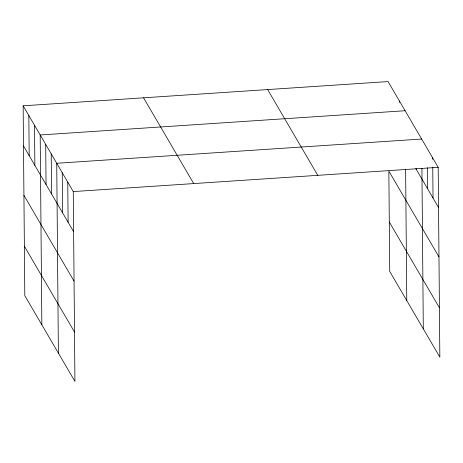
<?xml version="1.0" encoding="UTF-8"?>
<svg xmlns="http://www.w3.org/2000/svg" width="463" height="463" viewBox="0 0 463 463"><rect width="100%" height="100%" fill="white"/><g stroke="black" fill="none" stroke-linecap="round" stroke-linejoin="round"><path stroke-width="0.69" d="M23.15 105.813L73.27 191.584L74.931 381.425L24.805 295.66L23.15 105.813L388.069 81.575L438.195 167.34L439.85 357.187L389.73 271.416L388.851 171.113L438.976 256.884M405.113 110.732L40.194 134.976L41.849 324.818M421.654 139.039L56.729 163.277L58.39 353.124M73.27 191.584L438.195 167.34M415.803 168.561L438.542 207.476M389.296 222.014L439.422 307.785M267.649 89.573L317.768 175.338M143.576 97.815L193.696 183.579M23.503 145.949L73.623 231.714M23.931 195.351L74.051 281.122M24.377 246.252L74.497 332.023M432.679 157.906L432.691 159.341M432.76 167.224L433.032 198.042M427.337 167.826L427.517 188.609M421.909 168.422L423.309 328.886M416.48 168.306L416.492 169.742M405.623 169.221L406.769 300.58M399.43 101.015L399.447 102.445M67.76 182.144L68.107 222.281M62.245 172.711L62.598 212.847M51.219 153.843L51.567 193.98M45.704 144.41L46.057 184.546M34.511 125.253L34.864 165.389M28.833 115.536L29.181 155.666"/></g></svg>
